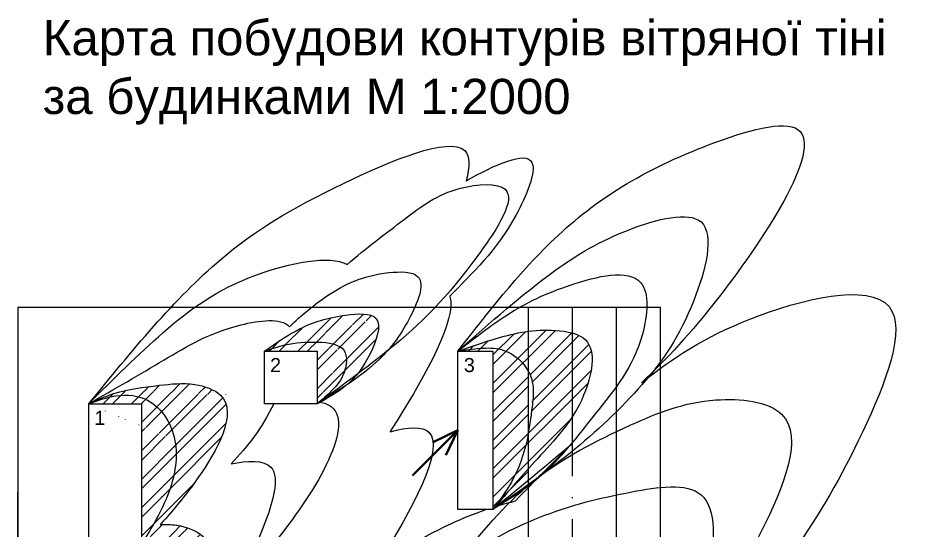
# Model space of a CAD drawing. Header units: millimetres. Extents: x 64469 to 69712, y 78667 to 80072.
# Drawn here: x 68272.1 to 68398.6, y 79565.3 to 79638 of the extents above; entities that cross this region are included whole.
import ezdxf

# ---------------------------------------------------------------- set-up
doc = ezdxf.new("R2010")
doc.units = ezdxf.units.MM
doc.linetypes.add('ACAD_ISO04W100', pattern=[30, 24, -3, 0, -3])
for name, color, linetype in [('А40', 206, 'Continuous'), ('А50', 132, 'Continuous'), ('А60', 80, 'Continuous'), ('А70', 10, 'Continuous'), ('ВДМ', 7, 'Continuous')]:
    doc.layers.add(name, color=color, linetype=linetype)
doc.styles.get("Standard").update_dxf_attribs({"font": 'arial.ttf'})
pattern_1 = [(45, (0, 0), (-2.02055762724056, 2.02055762724056), []), (45, (1.347039, 0), (-2.02055762724056, 2.02055762724056), [])]

msp = doc.modelspace()

# ---------------------------------------------------------------- hatches: boundary and pattern name
h = msp.add_hatch()
h.set_pattern_fill('ANSI32', color=256, scale=0.3)
h.set_pattern_definition(pattern_1)
edge = h.paths.add_edge_path()
edge.add_spline(control_points=[(68323.0538417471, 79595.32102224589), (68322.33835102177, 79596.14587025976), (68317.35375796747, 79595.83600261417), (68312.406826026, 79594.31242329071), (68308.82506306624, 79591.8339454482), (68307.17489726693, 79590.69207776572)], knot_values=[0, 0, 0, 1.91811011518439e-11, 4.333451607012737, 11.21966399147657, 17.10256359206222, 17.10256359206222, 17.10256359206222, 17.10256359206222], degree=3, periodic=0)
edge.add_spline(control_points=[(68307.17489726693, 79590.69207776572), (68308.14971985604, 79591.01406379227), (68310.6360231016, 79591.83529517509), (68314.25362389396, 79592.13321741494), (68317.85434304585, 79591.73788762698), (68318.49327388535, 79590.76045438414)], knot_values=[0, 0, 0, 0, 3.039363037246297, 7.751952271519102, 11.65530570325665, 11.65530570325665, 11.65530570325665, 11.65530570326154], degree=3, periodic=0)
edge.add_line((68318.49327388535, 79590.76045438414), (68323.0538417471, 79595.32102224589))
edge = h.paths.add_edge_path()
edge.add_spline(control_points=[(68318.49327388535, 79590.76045438414), (68317.85434304585, 79591.73788762698), (68314.25362389396, 79592.13321741494), (68310.6360231016, 79591.83529517509), (68308.14971985604, 79591.01406379227), (68307.17489726693, 79590.69207776572)], knot_values=[0, 4.89031037886889e-12, 4.89031037886889e-12, 4.89031037886889e-12, 3.903353431742437, 8.615942666015243, 11.65530570326154, 11.65530570326154, 11.65530570326154, 11.65530570326154], degree=3, periodic=0)
edge.add_line((68307.17489726693, 79590.69207776572), (68314.67489726693, 79590.69207776572))
edge.add_line((68314.67489726693, 79590.69207776572), (68314.67489726693, 79586.94207776572))
edge.add_line((68314.67489726693, 79586.94207776572), (68318.49327388535, 79590.76045438414))
edge = h.paths.add_edge_path()
edge.add_spline(control_points=[(68314.67489726693, 79583.19207776572), (68315.41750297483, 79583.82221428177), (68316.9233999003, 79585.10003995968), (68318.75747935672, 79587.43352353515), (68319.00709586185, 79589.97441206206), (68318.49327388535, 79590.76045438414)], knot_values=[11.65530570325665, 11.65530570325665, 11.65530570325665, 11.65530570325665, 14.55967484490645, 17.54494607936489, 20.68398500389838, 20.68398500390327, 20.68398500390327, 20.68398500390327], degree=3, periodic=0)
edge.add_line((68318.49327388535, 79590.76045438414), (68314.67489726693, 79586.94207776572))
edge.add_line((68314.67489726693, 79586.94207776572), (68314.67489726693, 79583.19207776572))
edge = h.paths.add_edge_path()
edge.add_spline(control_points=[(68320.38025827934, 79587.40532775686), (68321.04756978215, 79588.22300989999), (68322.54048537505, 79590.63219017675), (68323.89099954908, 79594.35591127262), (68323.0538417471, 79595.32102224589)], knot_values=[17.10256359204304, 17.10256359204304, 17.10256359204304, 17.10256359204304, 20.39316613946234, 25.46350834514535, 25.46350834514535, 25.46350834514535, 25.46350834516453], degree=3, periodic=0)
edge.add_line((68323.0538417471, 79595.32102224589), (68318.49327388535, 79590.76045438414))
edge.add_spline(control_points=[(68318.49327388535, 79590.76045438414), (68319.00709586185, 79589.97441206206), (68318.75747935672, 79587.43352353515), (68316.9233999003, 79585.10003995968), (68315.41750297483, 79583.82221428177), (68314.67489726693, 79583.19207776572)], knot_values=[11.65530570325665, 11.65530570325665, 11.65530570325665, 11.65530570326154, 14.79434462779502, 17.77961586225347, 20.68398500390327, 20.68398500390327, 20.68398500390327, 20.68398500390327], degree=3, periodic=0)
edge.add_spline(control_points=[(68314.67489726693, 79583.19207776572), (68316.10124881138, 79584.08177107637), (68317.52760035582, 79584.97146438702), (68318.88779609138, 79585.8932865035)], knot_values=[44.693316412107, 44.693316412107, 44.693316412107, 44.693316412107, 49.54891459422659, 49.54891459422659, 49.54891459422659, 49.54891459422659], degree=3, periodic=0)
edge.add_spline(control_points=[(68318.88779609134, 79585.89328650353), (68319.43441188791, 79586.35217877863), (68319.92582634142, 79586.8484950343), (68320.38025827934, 79587.40532775686)], knot_values=[25.46350834516453, 25.4635083454871, 25.4635083454871, 25.4635083454871, 27.70437319833218, 27.70437319833218, 27.70437319833218, 27.70437319833218], degree=3, periodic=0)
h = msp.add_hatch()
h.set_pattern_fill('ANSI32', color=256, scale=0.3)
h.set_pattern_definition(pattern_1)
edge = h.paths.add_edge_path()
edge.add_spline(control_points=[(68350.92489726693, 79593.27109158708), (68350.18426678305, 79593.47816010362), (68347.95699666117, 79593.76881257835), (68345.91967877514, 79593.66965469392), (68344.67489726693, 79593.50230173243)], knot_values=[10.47175690257119, 10.47175690257119, 10.47175690257119, 10.47175690257119, 12.68622191239774, 16.47232140370254, 16.47232140370254, 16.47232140370254, 16.47232140370254], degree=3, periodic=0)
edge.add_line((68344.67489726693, 79593.50230173243), (68344.67489726693, 79587.88381110107))
edge.add_spline(control_points=[(68344.67489726693, 79587.88381110107), (68344.8285143463, 79587.61047934703), (68345.22411302463, 79586.74971863252), (68345.37919198463, 79585.80138300813), (68345.40246219456, 79585.16964269333)], knot_values=[11.15087721033706, 11.15087721033706, 11.15087721033706, 11.15087721033706, 12.08687566713447, 13.97884509340393, 13.97884509340393, 13.97884509340393, 13.97884509340724], degree=3, periodic=0)
edge.add_line((68345.40246219456, 79585.16964269335), (68350.92489726693, 79590.69207776572))
edge.add_line((68350.92489726693, 79590.69207776572), (68350.92489726693, 79593.27109158708))
edge = h.paths.add_edge_path()
edge.add_spline(control_points=[(68344.67489726693, 79593.50230173243), (68343.16078641314, 79593.2987391524), (68339.85477140777, 79592.4833290594), (68336.53480414754, 79591.33525181116), (68334.67489726693, 79590.69207776572)], knot_values=[0, 0, 0, 0, 4.605285582664253, 10.47175690257119, 10.47175690257119, 10.47175690257119, 10.47175690257119], degree=3, periodic=0)
edge.add_spline(control_points=[(68334.67489726693, 79590.69207776572), (68335.73551558479, 79590.8533118573), (68337.76745920244, 79591.1622058089), (68340.96975115844, 79591.17677459118), (68343.34004158305, 79589.73605409014), (68344.38321334193, 79588.40280598868), (68344.67489726693, 79587.88381110107)], knot_values=[0, 0, 0, 0, 3.229216445119119, 6.186566491614572, 9.373628841960606, 11.15087721033706, 11.15087721033706, 11.15087721033706, 11.15087721033706], degree=3, periodic=0)
edge.add_line((68344.67489726693, 79587.88381110104), (68344.67489726693, 79593.50230173243))
edge = h.paths.add_edge_path()
edge.add_spline(control_points=[(68344.67489726693, 79587.88381110107), (68344.38321334193, 79588.40280598868), (68343.34004158305, 79589.73605409014), (68340.96975115844, 79591.17677459118), (68337.76745920244, 79591.1622058089), (68335.73551558479, 79590.8533118573), (68334.67489726693, 79590.69207776572)], knot_values=[0, 0, 0, 0, 1.777248368376455, 4.964310718722489, 7.921660765217942, 11.15087721033706, 11.15087721033706, 11.15087721033706, 11.15087721033706], degree=3, periodic=0)
edge.add_line((68334.67489726693, 79590.69207776572), (68339.67489726693, 79590.69207776572))
edge.add_line((68339.67489726693, 79590.69207776572), (68339.67489726693, 79579.44207776572))
edge.add_line((68339.67489726693, 79579.44207776572), (68344.67489726693, 79584.44207776572))
edge.add_line((68344.67489726693, 79584.44207776572), (68344.67489726693, 79587.88381110104))
edge = h.paths.add_edge_path()
edge.add_line((68350.92489726693, 79590.69207776572), (68345.40246219456, 79585.16964269335))
edge.add_spline(control_points=[(68345.40246219456, 79585.16964269333), (68345.43150435667, 79584.3812052577), (68345.17350010894, 79582.28051128305), (68344.91969540162, 79580.18864454975), (68344.67489726692, 79578.89005447266)], knot_values=[13.97884509340393, 13.97884509340393, 13.97884509340393, 13.97884509340724, 16.34009937436807, 20.30405323726747, 20.30405323726747, 20.30405323726747, 20.30405323726747], degree=3, periodic=0)
edge.add_line((68344.67489726693, 79578.89005447275), (68344.67489726693, 79573.96622691334))
edge.add_spline(control_points=[(68344.67489726693, 79573.96622691336), (68345.11074054895, 79574.45339923521), (68347.2826165559, 79576.84968762196), (68349.46897117712, 79579.06528989777), (68350.92489726693, 79581.32116139695)], knot_values=[29.85662339060265, 29.85662339060265, 29.85662339060265, 29.85662339060265, 31.83943009602567, 39.72676763550963, 39.72676763550963, 39.72676763550963, 39.72676763550963], degree=3, periodic=0)
edge.add_line((68350.92489726693, 79581.32116139695), (68350.92489726693, 79590.69207776572))
edge = h.paths.add_edge_path()
edge.add_spline(control_points=[(68350.92489726693, 79581.32116139695), (68351.52747171142, 79582.2548149148), (68353.41343660274, 79585.72444746464), (68354.68359541851, 79591.65245188828), (68351.67578477476, 79593.06115536962), (68350.92489726693, 79593.2710915871)], knot_values=[16.47232140370254, 16.47232140370254, 16.47232140370254, 16.47232140370254, 19.736709664686, 27.61149015801169, 29.85662339060265, 29.85662339060265, 29.85662339060265, 29.85662339060265], degree=3, periodic=0)
edge.add_line((68350.92489726693, 79593.2710915871), (68350.92489726693, 79581.32116139698))
edge = h.paths.add_edge_path()
edge.add_line((68344.67489726693, 79584.44207776572), (68339.67489726693, 79579.44207776572))
edge.add_line((68339.67489726693, 79579.44207776572), (68339.67489726693, 79568.19207776572))
edge.add_spline(control_points=[(68339.67489726693, 79568.19207776572), (68339.96075549537, 79568.39001814261), (68340.24661372381, 79568.5879585195), (68340.53240837401, 79568.78604675738)], knot_values=[92.15430458975847, 92.15430458975847, 92.15430458975847, 92.15430458975847, 93.20308908427397, 93.20308908427397, 93.20308908427397, 93.20308908427397], degree=3, periodic=0)
edge.add_spline(control_points=[(68340.53240837401, 79568.7860467574), (68340.46240587434, 79568.7651803804), (68340.3923560937, 79568.74411316904), (68340.32226742942, 79568.72284942782)], knot_values=[60.54736538740041, 60.54736538740041, 60.54736538740041, 60.54736538740041, 60.72169886384725, 60.72169886384725, 60.72169886384725, 60.72169886384725], degree=3, periodic=0)
edge.add_spline(control_points=[(68340.32226742934, 79568.72284942782), (68341.77821809726, 79569.91663977105), (68343.23260716264, 79571.10988293978), (68344.67489726693, 79572.29888671801)], knot_values=[123.492404714036, 123.492404714036, 123.492404714036, 123.492404714036, 128.9370410157709, 128.9370410157709, 128.9370410157709, 128.9370410157709], degree=3, periodic=0)
edge.add_line((68344.67489726693, 79572.29888671801), (68344.67489726693, 79584.44207776572))
h = msp.add_hatch()
h.set_pattern_fill('ANSI32', color=256, scale=0.3)
h.set_pattern_definition(pattern_1)
edge = h.paths.add_edge_path()
edge.add_spline(control_points=[(68294.44786803993, 79577.96504853874), (68294.20116040399, 79579.28857694782), (68293.22148569576, 79581.6928315019), (68289.98271743991, 79584.5326818487), (68285.77632709382, 79584.54044185694), (68283.24287044021, 79583.59192358986), (68282.17489726693, 79583.19207776572)], knot_values=[0, 0, 0, 4.247269203005999e-12, 4.024100572066834, 7.546828205386801, 12.25853412894911, 15.69219653067321, 15.69219653067321, 15.69219653067321, 15.69219653067321], degree=3, periodic=0)
edge.add_line((68282.17489726693, 79583.19207776572), (68289.67489726693, 79583.19207776572))
edge.add_line((68289.67489726693, 79583.19207776572), (68289.67489726693, 79573.19207776572))
edge.add_line((68289.67489726693, 79573.19207776572), (68294.44786803992, 79577.96504853871))
edge = h.paths.add_edge_path()
edge.add_spline(control_points=[(68289.67489726693, 79563.19207776572), (68290.28704613993, 79564.2132481944), (68291.77171985069, 79566.689941294), (68294.14960328628, 79571.37321298606), (68294.88542476245, 79575.61765969275), (68294.44786803993, 79577.96504853874)], knot_values=[15.69219653066896, 15.69219653066896, 15.69219653066896, 15.69219653066896, 19.26145361568577, 24.34888511539723, 31.48596561413382, 31.48596561413382, 31.48596561413382, 31.48596561413807], degree=3, periodic=0)
edge.add_line((68294.44786803993, 79577.96504853872), (68289.67489726693, 79573.19207776572))
edge.add_line((68289.67489726693, 79573.19207776572), (68289.67489726693, 79563.19207776575))
edge = h.paths.add_edge_path()
edge.add_spline(control_points=[(68300.91906057564, 79584.43624107444), (68300.08246328248, 79585.24352087642), (68296.80606401412, 79586.37882271654), (68291.72209899733, 79585.76213853472), (68286.4813066514, 79585.18057970064), (68283.30772824507, 79583.7151670475), (68282.174897267, 79583.19207776575)], knot_values=[0, 5.584865903074387e-12, 5.584865903074387e-12, 5.584865903074387e-12, 3.940772413645055, 8.994182156201987, 15.71407387750461, 19.4443255518003, 19.4443255518003, 19.4443255518003, 19.4443255518003], degree=3, periodic=0)
edge.add_spline(control_points=[(68282.17489726693, 79583.19207776572), (68283.24287044021, 79583.59192358986), (68285.77632709382, 79584.54044185694), (68289.98271743991, 79584.5326818487), (68293.22148569576, 79581.6928315019), (68294.20116040399, 79579.28857694782), (68294.44786803993, 79577.96504853874)], knot_values=[0, 0, 0, 0, 3.433662401724098, 8.145368325286409, 11.66809595860638, 15.69219653066896, 15.69219653067321, 15.69219653067321, 15.69219653067321], degree=3, periodic=0)
edge.add_line((68294.44786803992, 79577.96504853871), (68300.91906057564, 79584.43624107444))
h = msp.add_hatch()
h.set_pattern_fill('ANSI32', color=256, scale=0.3)
h.set_pattern_definition(pattern_1)
edge = h.paths.add_edge_path()
edge.add_spline(control_points=[(68298.33910754089, 79564.43624107444), (68297.50251024772, 79565.24352087642), (68295.22284980961, 79566.03344373936), (68293.12062491418, 79566.10287578314), (68292.35234778996, 79566.07545978266)], knot_values=[13.18633330017682, 13.18633330017682, 13.18633330017682, 13.18633330017687, 17.12710571382193, 19.44432555180035, 19.44432555180035, 19.44432555180035, 19.44432555180035], degree=3, periodic=0)
edge.add_spline(control_points=[(68292.35234778996, 79566.07545978266), (68292.59797109764, 79566.34431856076), (68294.46657984167, 79568.40431727286), (68298.44793256177, 79573.14899518617), (68303.50751632256, 79581.93849447655), (68300.91906057564, 79584.43624107444)], knot_values=[19.44432555179472, 19.44432555179472, 19.44432555179472, 19.44432555179472, 20.55154553025349, 27.97253352841181, 40.165395117553, 40.16539511755859, 40.16539511755859, 40.16539511755859], degree=3, periodic=0)
edge.add_line((68300.91906057564, 79584.43624107444), (68294.44786803993, 79577.96504853872))
edge.add_spline(control_points=[(68294.44786803993, 79577.96504853874), (68294.88542476245, 79575.61765969275), (68294.14960328628, 79571.37321298606), (68291.77171985069, 79566.689941294), (68290.28704613993, 79564.2132481944), (68289.67489726693, 79563.19207776572)], knot_values=[15.69219653066896, 15.69219653067321, 15.69219653067321, 15.69219653067321, 22.8292770294098, 27.91670852912126, 31.48596561413807, 31.48596561413807, 31.48596561413807, 31.48596561413807], degree=3, periodic=0)
edge.add_line((68289.67489726692, 79563.19207776572), (68288.79028936345, 79563.19207776572))
edge.add_spline(control_points=[(68288.79028936345, 79563.19207776572), (68289.35803507386, 79562.76418020358), (68290.82477462247, 79561.2431308853), (68291.62120736924, 79559.28857694782), (68291.86791500518, 79557.96504853875)], knot_values=[9.556954836206401, 9.556954836206401, 9.556954836206401, 9.556954836206401, 11.66809595860638, 15.69219653066896, 15.69219653067286, 15.69219653067286, 15.69219653067286], degree=3, periodic=0)
edge.add_line((68291.86791500518, 79557.96504853872), (68298.3391075409, 79564.43624107445))

# ---------------------------------------------------------------- linework, layer by layer
for points in [[(68272.09494423217, 79596.92570289575), (68272.09494423217, 79493.1296047689)], [(68272.09494423217, 79596.92570289575), (68363.48997396047, 79596.92570289575)], [(68272.09494423217, 79493.1296047689), (68363.48997396047, 79493.1296047689), (68363.48997396047, 79596.92570289575)], [(68344.67489726693, 79596.92570289575), (68344.67489726693, 79515.69207776572)], [(68357.17489726693, 79596.92570289575), (68357.17489726693, 79515.69207776572)], [(68272.09494423217, 79550.69207776572), (68272.09494423217, 79570.69207776572)]]:
    msp.add_lwpolyline(points)
at = {"linetype": 'ACAD_ISO04W100'}
msp.add_lwpolyline([(68350.92489726693, 79596.92570289575), (68350.92489726693, 79515.69207776572)], dxfattribs=at)
at = {"color": 5}
for points in [[(68307.17489726693, 79590.69207776572), (68314.67489726693, 79590.69207776572), (68314.67489726693, 79583.19207776572), (68307.17489726693, 79583.19207776572), (68307.17489726693, 79590.69207776572)], [(68334.67489726693, 79590.69207776572), (68339.67489726693, 79590.69207776572), (68339.67489726693, 79568.19207776572), (68334.67489726693, 79568.19207776572), (68334.67489726693, 79590.69207776572)], [(68282.17489726693, 79583.19207776572), (68289.67489726693, 79583.19207776572)], [(68289.67489726693, 79583.19207776572), (68289.67489726693, 79563.19207776572), (68282.17489726693, 79563.19207776572), (68282.17489726693, 79583.19207776572)]]:
    msp.add_lwpolyline(points, dxfattribs=at)
at = {"lineweight": 40}
for points in [[(68334.67489726693, 79579.44207776572), (68328.23799105186, 79573.00517155067)], [(68334.67489726693, 79579.44207776572), (68331.15502477187, 79577.74515487332)], [(68334.67489726693, 79579.44207776572), (68332.97797437453, 79575.92220527066)]]:
    msp.add_lwpolyline(points, dxfattribs=at)
for points in [[(68307.17489726693, 79590.69207776572), (68312.14910675563, 79593.833056542), (68318.74734710295, 79595.80362633853), (68323.05384174708, 79595.32102224589), (68322.20064078365, 79590.3229808096), (68318.88779609112, 79585.89328650333), (68314.67489726694, 79583.19207776574)], [(68334.67489726693, 79590.69207776572), (68340.2502390675, 79592.51719407819), (68348.56622094828, 79593.63959722244), (68352.81505944712, 79592.2848323371), (68352.56167020086, 79584.4141295916), (68345.98393830533, 79575.40888492866), (68339.67489726693, 79568.1920777657)]]:
    msp.add_spline(points, degree=3)
for points, knots in [([(68282.174897267, 79583.19207776575), (68283.30772824507, 79583.7151670475), (68286.4813066514, 79585.18057970064), (68291.72209899733, 79585.76213853472), (68296.80606401412, 79586.37882271654), (68304.52407699414, 79583.70446174264), (68298.44793256177, 79573.14899518617), (68294.46657984167, 79568.40431727286), (68292.59797109764, 79566.34431856076), (68292.35234778996, 79566.07545978266)], [0, 0, 0, 0, 3.730251674295691, 10.45014339559831, 15.50355313815525, 19.4443255518003, 31.6371871409415, 39.05817513909982, 40.16539511755859, 40.16539511755859, 40.16539511755859, 40.16539511755859]), ([(68292.35234778996, 79566.07545978266), (68293.12062491418, 79566.10287578314), (68295.22284980961, 79566.03344373936), (68301.94412395939, 79563.70446174264), (68295.86797952701, 79553.14899518617), (68291.88579293978, 79548.40332353248), (68290.01611618529, 79546.34222192358), (68289.76950636263, 79546.07229824144)], [13.18633330017683, 13.18633330017683, 13.18633330017683, 13.18633330017683, 15.50355313815525, 19.4443255518003, 31.6371871409415, 39.05817513909982, 40.16973500405543, 40.16973500405543, 40.16973500405543, 40.16973500405543])]:
    msp.add_open_spline(points, degree=3, knots=knots)
at = {"layer": 'А40'}
for points, knots in [([(68334.67489726693, 79590.69207776572), (68338.95809512302, 79596.15297201762), (68348.65762008779, 79608.51945190156), (68363.45910058619, 79618.14282665848), (68391.6618364777, 79627.01727269623), (68373.23606288445, 79598.94902136768), (68364.3499871227, 79589.54145683933), (68360.79724078087, 79586.19993890895)], [0, 0, 0, 0, 20.30334530181148, 45.97798449689876, 59.230320307914, 85.5250163233317, 101.6349216516221, 101.6349216516221, 101.6349216516221, 101.6349216516221]), ([(68282.17489726693, 79583.19207776572), (68288.2905691393, 79590.67876877631), (68298.92031787608, 79603.69150817327), (68315.26412952345, 79613.53278378016), (68336.57777638372, 79622.6010656605), (68336.41268247998, 79616.84681767416), (68335.83770818153, 79614.87541281208)], [0, 0, 0, 0, 27.82617124239859, 48.36512075637859, 66.20485495224958, 72.76792925205035, 72.76792925205035, 72.76792925205035, 72.76792925205035]), ([(68335.83770818154, 79614.87541281205), (68339.96337892403, 79617.16812681488), (68347.73183105752, 79620.75773238865), (68341.75941950736, 79606.24202510506), (68336.80453442165, 79601.91756409933), (68333.53560479432, 79598.45115718181), (68333.52489846032, 79598.43979765668)], [36.94775225503878, 36.94775225503878, 36.94775225503878, 36.94775225503878, 47.37552070307167, 55.25247681146456, 70.06310965120154, 70.11177491247318, 70.11177491247318, 70.11177491247318, 70.11177491247318]), ([(68360.79724078084, 79586.19993890895), (68365.19801638022, 79589.68211171092), (68374.70853617134, 79595.98403661538), (68402.03822926465, 79602.58476070926), (68389.23185396273, 79570.32131538137), (68372.07701757358, 79547.9142313594), (68351.17752405058, 79530.35583649731), (68339.67489726693, 79520.69207776572)], [36.51065338717335, 36.51065338717335, 36.51065338717335, 36.51065338721803, 54.37729627834925, 74.24275077250634, 92.38903896592299, 128.0215380499976, 171.6389851950803, 171.6389851950803, 171.6389851950803, 171.6389851950803]), ([(68333.52489846031, 79598.43979765668), (68334.59945498382, 79595.33738912076), (68329.57373723839, 79586.41396163758), (68325.3943339361, 79579.80461878769), (68325.03387212477, 79579.2419924085)], [67.86294322470997, 67.86294322470997, 67.86294322470997, 67.86294322470997, 85.67335018853665, 87.38275113963695, 87.38275113963695, 87.38275113963695, 87.38275113963695]), ([(68325.03387212477, 79579.2419924085), (68327.5926031583, 79579.93070742159), (68334.9334475096, 79580.40183862261), (68327.1260108664, 79566.43375869915), (68322.40089884479, 79559.02773785213), (68321.80785871651, 79558.1191489559)], [58.64569555070491, 58.64569555070491, 58.64569555070491, 58.64569555070491, 66.20485495224958, 85.67335018853665, 88.5420104639603, 88.5420104639603, 88.5420104639603, 88.5420104639603]), ([(68321.80785871652, 79558.11914895588), (68324.99859710845, 79561.14511624018), (68329.748660636, 79564.69646900185), (68336.98383623443, 79567.61018661741), (68338.68091147975, 79568.19207776574)], [41.05162497309355, 41.05162497309355, 41.05162497309355, 41.05162497309355, 54.97368089831956, 59.18908017970632, 59.18908017970632, 59.18908017970632, 59.18908017970632])]:
    msp.add_open_spline(points, degree=3, knots=knots, dxfattribs=at)
for points in [[(68350.87672889505, 79577.46370344896), (68347.47243425368, 79574.58998089429), (68343.90207109807, 79571.65806910562), (68340.32226742934, 79568.72284942782)], [(68342.86970990163, 79569.40898038988), (68345.52159679931, 79572.17701989718), (68348.18642828017, 79574.88220062054), (68350.8767288951, 79577.46370344902)], [(68340.32226742942, 79568.72284942782), (68341.1824457475, 79568.98381329904), (68342.03676743007, 79569.2151759266), (68342.86970990164, 79569.4089803899)]]:
    msp.add_open_spline(points, degree=3, dxfattribs=at)
at = {"layer": 'А50'}
for points, knots in [([(68318.91857176297, 79603.01251058724), (68321.58482465098, 79605.28417097354), (68326.87569831997, 79609.23387563741), (68333.22776267605, 79614.1606987115), (68344.80181538459, 79614.92556866076), (68334.86665116387, 79599.89233527657), (68327.09872190394, 79592.30335713785), (68318.44881504723, 79585.95383158913), (68315.04108460598, 79583.460036037)], [17.00790416576925, 17.00790416576925, 17.00790416576925, 17.00790416576925, 27.4100613697532, 36.53789027172061, 42.86765658369242, 52.5174192122182, 71.52552635373684, 83.79578925871019, 83.79578925871019, 83.79578925871019, 83.79578925871019]), ([(68282.17489726693, 79583.19207776572), (68285.69048690621, 79586.70993102576), (68292.96527696171, 79593.9894051791), (68303.49171658249, 79601.74251969668), (68316.45221738533, 79604.38230536788), (68318.91857176297, 79603.01251058724)], [0, 0, 0, 0, 14.65339647275008, 30.3221916881462, 42.90867354687268, 42.90867354687268, 42.90867354687268, 42.90867354687268]), ([(68315.041084606, 79583.46003603698), (68315.70578870435, 79583.32865928969), (68320.97499183935, 79581.26235217573), (68313.91913080969, 79569.95728159638), (68308.56825416209, 79563.46173544625)], [41.04617089469961, 41.04617089469961, 41.04617089469961, 41.04617089469961, 43.54621504946766, 64.54786438668606, 64.54786438668606, 64.54786438668606, 64.54786438668606])]:
    msp.add_open_spline(points, degree=3, knots=knots, dxfattribs=at)
for points in [[(68334.67489726693, 79590.69207776572), (68348.49364885098, 79602.1299993), (68359.27054379045, 79608.01845919286), (68369.26731605959, 79609.03449655838), (68368.23386932231, 79597.87585348802), (68360.88726195195, 79585.9505680708), (68350.64251592576, 79576.20326097158), (68339.67489726693, 79568.19207776572)], [(68334.67489726693, 79560.69207776572), (68345.28076870138, 79572.12793596901), (68359.2790892709, 79580.19776692844), (68371.37847762485, 79583.75583269255), (68380.72244591481, 79581.7396264136), (68377.86130076351, 79565.1570035333), (68366.16048197054, 79546.51674905187), (68352.71259431331, 79531.07949647644), (68345.35528902945, 79524.78945129864), (68339.67489726693, 79520.69207776572)]]:
    msp.add_spline(points, degree=3, dxfattribs=at)
at = {"layer": 'А60'}
for points, knots in [([(68310.718777501, 79594.14461614512), (68312.46429096456, 79595.77847489182), (68316.59661386158, 79599.3121050523), (68322.46657928944, 79601.99785365928), (68330.88346719532, 79602.02569749048), (68327.51783297892, 79594.24399773142), (68323.17169849177, 79588.49199645764), (68317.88243429692, 79585.19279368343), (68314.67489726693, 79583.19207776572)], [4.849177063750406, 4.849177063750406, 4.849177063750406, 4.849177063750406, 11.93702526689115, 21.2405376475547, 25.42224075400534, 31.54315597935444, 38.62978947920884, 49.54891459422659, 49.54891459422659, 49.54891459422659, 49.54891459422659]), ([(68282.17489726693, 79583.19207776572), (68285.83292651596, 79585.30521514057), (68293.02923025028, 79589.46231103742), (68301.03707682263, 79594.34808944409), (68309.54556710084, 79595.47550686638), (68310.70480128677, 79594.16105273191), (68310.71877750098, 79594.14461614512)], [0, 0, 0, 0, 12.41950555982019, 24.43242745048964, 31.2704050041085, 31.35561938834554, 31.35561938834554, 31.35561938834554, 31.35561938834554]), ([(68302.42087201803, 79574.67990361348), (68304.71153151664, 79575.14629430558), (68309.92152002497, 79575.44676607981), (68306.87463318736, 79563.42216449976), (68303.12706553262, 79558.09340483617), (68299.82117943921, 79554.65938732296)], [25.43090044405285, 25.43090044405285, 25.43090044405285, 25.43090044405285, 31.2704050041085, 38.17947045209544, 53.03025296341563, 53.03025296341563, 53.03025296341563, 53.03025296341563])]:
    msp.add_open_spline(points, degree=3, knots=knots, dxfattribs=at)
for points in [[(68334.67489726693, 79590.69207776572), (68341.71823938447, 79595.86537344762), (68350.79733047575, 79600.1152910505), (68360.67596866818, 79600.44314916697), (68360.92525078893, 79593.09015503258), (68354.19918665313, 79581.76842420883), (68346.24381017825, 79572.77114576737), (68339.67489726693, 79568.19207776572)], [(68334.67489726693, 79560.69207776572), (68341.36763374197, 79564.82766498943), (68347.05636971601, 79567.37424856151), (68359.41467648986, 79570.70439716551), (68369.26731605959, 79570.28449655838), (68370.35104422993, 79559.27233790174), (68367.17414943171, 79549.14187717118), (68360.36942511215, 79535.34968166577), (68350.92489726693, 79525.880301426), (68339.67489726693, 79520.69207776572)]]:
    msp.add_spline(points, degree=3, dxfattribs=at)
msp.add_open_spline([(68308.49928294933, 79583.1920777657), (68306.83930580638, 79579.7978842028), (68304.82887347086, 79577.18408580685), (68302.42087201803, 79574.67990361352)], degree=3, dxfattribs=at)
at = {"layer": 'А70'}
for points in [[(68307.17489726693, 79590.69207776572), (68310.08703105425, 79591.56225273486), (68314.78196941546, 79591.96974638566), (68318.49327388534, 79590.76045438413), (68318.48995297338, 79587.62141721626), (68316.82745545231, 79585.14191195599), (68314.67489726693, 79583.19207776572)], [(68334.67489726693, 79590.69207776572), (68337.87897347368, 79591.0942400598), (68340.83090689275, 79590.91533118108), (68343.57961208122, 79589.30226385084), (68345.06403592505, 79587.03109802991), (68345.40246219454, 79585.16964269333), (68345.23945921831, 79582.81402137209), (68344.51519762422, 79578.10407462051), (68342.28705997419, 79572.0851077161), (68339.67489726693, 79568.19207776572)], [(68282.17489726693, 79583.19207776572), (68285.45042697672, 79584.22209844964), (68290.15172625947, 79583.90911639882), (68292.86803251173, 79581.66606260488), (68294.44786803993, 79577.96504853872), (68293.64968696606, 79570.87274108495), (68291.48051634376, 79566.27093078078), (68289.67489726693, 79563.19207776572)]]:
    msp.add_spline(points, degree=3, dxfattribs=at)

# ---------------------------------------------------------------- texts
at = {"layer": 'ВДМ', "attachment_point": 1}
for s, width, heights, insert, char_height in [('Карта побудови контурів вітряної тіні\\Pза будинками М 1:2000', 123.1430378927762, [22.9711835684212], (68275.64977564466, 79637.70239933976), 5), ('2', 5, [0], (68307.97939809524, 79589.70893463414), 2), ('3', 5, [0], (68335.54071726301, 79589.70893463414), 2), ('1', 5, [0], (68282.97939809531, 79582.20893463417), 2)]:
    msp.add_mtext_dynamic_manual_height_columns(s, width=width, gutter_width=12.5, heights=heights, dxfattribs=dict(at, insert=insert, char_height=char_height))

doc.saveas('drawing.dxf')
